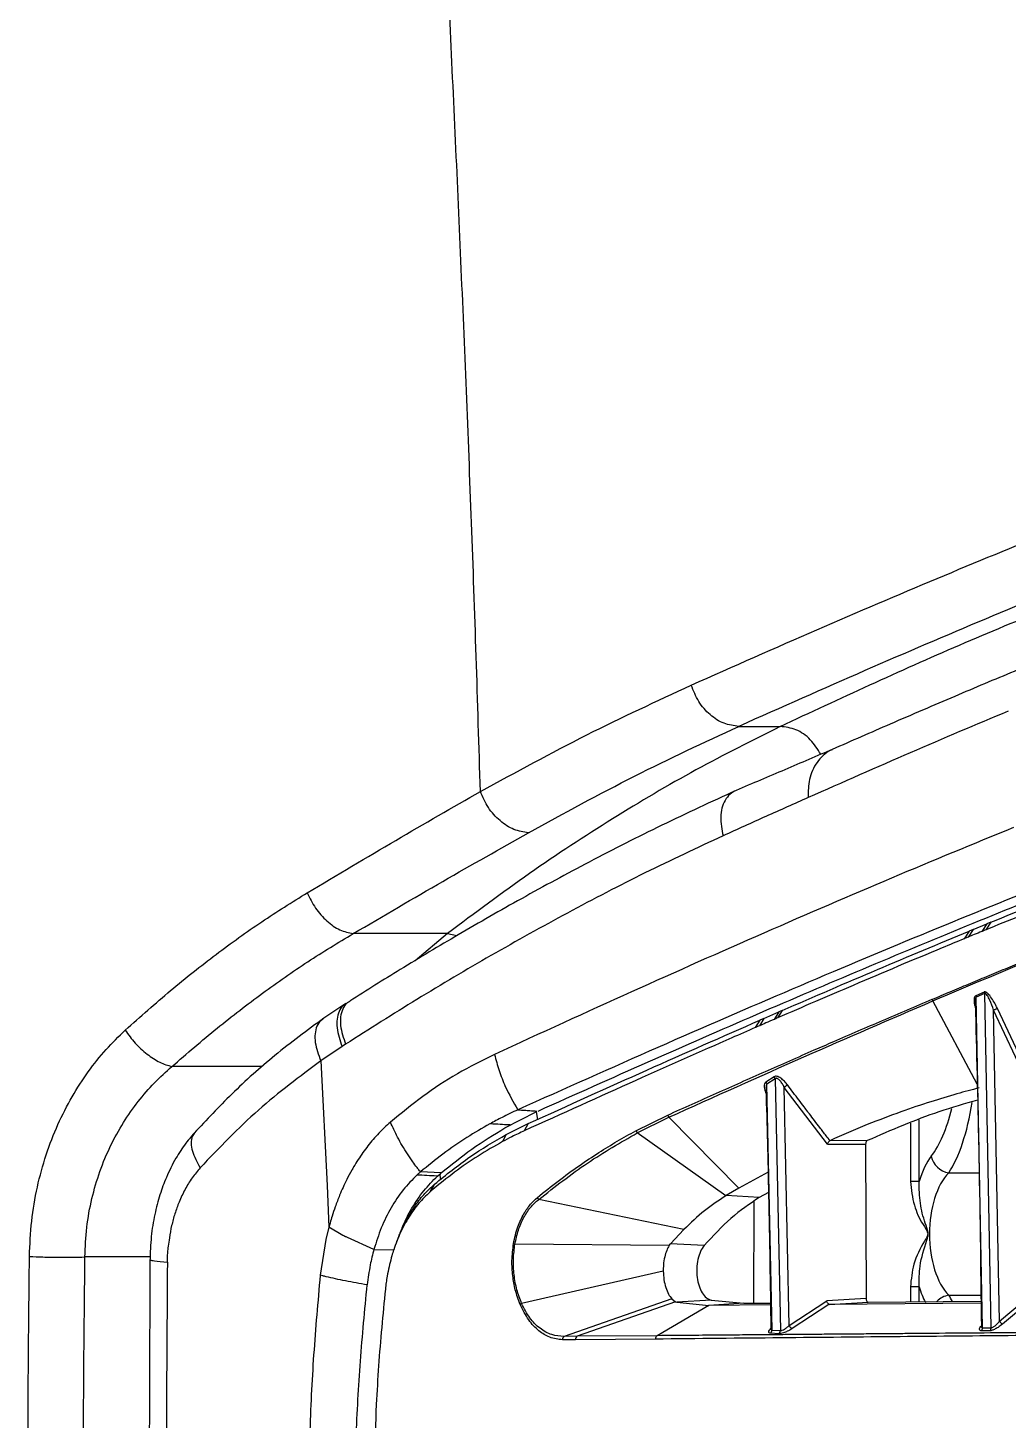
# Model space of a CAD drawing. Extents: x 939 to 1039, y 781 to 934.
# Drawn here: x 1015.39 to 1020.58, y 823.01 to 830.37 of the extents above; entities that cross this region are included whole.
import ezdxf

# ---------------------------------------------------------------- set-up
doc = ezdxf.new("R2010")
doc.units = 0
doc.header["$MEASUREMENT"] = 0
doc.layers.add('1', color=4, linetype='Continuous')

# ---------------------------------------------------------------- blocks, each defined once
blk = doc.blocks.new('Envoy')
at = {"layer": '1', "color": 3, "linetype": 'Continuous', "lineweight": 25}
for p, q in [((80.4992, 27.503), (80.7192, 27.503)), ((81.7399, 26.4281), (81.8125, 26.4579)), ((81.8125, 26.4579), (81.7858, 26.4175)), ((81.8331, 26.4664), (81.8065, 26.426)), ((81.8331, 26.4664), (81.8125, 26.4579)), ((78.9578, 26.4061), (78.4578, 26.4061)), ((78.9578, 26.4061), (78.7859, 26.2629)), ((78.9578, 26.4061), (79.008, 26.396)), ((81.7184, 26.4192), (81.692, 26.3789)), ((81.7399, 26.4281), (81.7134, 26.3877)), ((81.7399, 26.4281), (81.7184, 26.4192)), ((81.7974, 26.097), (81.7534, 26.0777)), ((81.8001, 26.0892), (81.7562, 26.0698)), ((81.8001, 26.0892), (81.8342, 24.3197)), ((78.4204, 26.0367), (78.2985, 25.9551)), ((81.7611, 25.6098), (81.5265, 26.0501)), ((81.7508, 26.0484), (81.7515, 26.036)), ((81.7895, 24.3198), (81.7562, 26.0698)), ((80.6105, 25.9481), (80.5864, 25.9087)), ((80.6328, 25.9579), (80.6086, 25.9184)), ((80.6328, 25.9579), (80.6105, 25.9481)), ((80.6328, 25.9579), (80.7107, 25.9918)), ((80.7107, 25.9918), (80.6864, 25.9523)), ((80.7283, 25.9995), (80.704, 25.9599)), ((80.7283, 25.9995), (80.7107, 25.9918)), ((81.8788, 24.3546), (81.8484, 26.0008)), ((82.0226, 25.6313), (81.8484, 26.0008)), ((82.0384, 25.65), (81.8688, 26.0091)), ((78.3999, 25.8089), (78.2873, 25.7326)), ((78.4185, 25.821), (78.3998, 25.8089)), ((78.2873, 25.7326), (78.3209, 25.0731)), ((77.9789, 25.7027), (77.499, 25.7027)), ((80.6865, 25.649), (80.643, 25.6208)), ((80.6922, 25.6381), (80.6488, 25.6097)), ((80.6754, 24.308), (80.6488, 25.6097)), ((80.6922, 25.6381), (80.7198, 24.3055)), ((80.7659, 24.3321), (80.7405, 25.5926)), ((80.9687, 25.2914), (80.7405, 25.5926)), ((79.262, 25.3776), (79.427, 25.4626)), ((79.427, 25.4626), (79.4335, 25.4224)), ((79.9555, 25.3628), (80.1239, 25.4459)), ((79.9618, 25.3511), (80.1298, 25.4341)), ((80.4996, 25.0595), (80.1298, 25.4341)), ((79.2689, 25.3427), (79.3855, 25.4007)), ((79.3855, 25.4007), (79.3642, 25.3624)), ((80.4306, 25.0185), (79.9618, 25.3511)), ((81.4077, 25.4024), (81.4077, 25.095)), ((81.4539, 25.095), (81.4539, 25.421)), ((79.2689, 25.3427), (79.2492, 25.3054)), ((80.9687, 25.2914), (81.1709, 25.2917)), ((81.1793, 25.3108), (80.982, 25.3103)), ((81.1709, 25.2917), (81.1731, 24.4749)), ((78.9237, 25.1395), (78.8152, 25.1453)), ((78.905, 25.123), (78.9186, 25.1351)), ((78.9186, 25.1351), (78.9237, 25.1395)), ((80.6543, 25.1434), (80.4996, 25.0595)), ((81.6104, 25.1398), (81.7712, 25.1398)), ((78.3208, 25.0731), (78.3299, 24.8524)), ((78.8795, 25.0716), (78.8643, 25.0385)), ((78.8735, 25.0464), (78.889, 25.08)), ((78.889, 25.08), (78.8795, 25.0716)), ((80.4996, 25.0595), (80.4327, 25.0197)), ((81.4539, 25.095), (81.4077, 25.095)), ((78.8735, 25.0464), (78.8643, 25.0385)), ((80.2086, 24.8399), (79.4404, 24.9994)), ((80.4306, 25.0185), (80.4327, 25.0197)), ((80.6078, 25.0094), (80.4327, 25.0197)), ((80.5784, 24.9909), (80.5777, 24.4503)), ((80.6569, 25.0368), (80.6078, 25.0094)), ((78.33, 24.8524), (78.3141, 24.7876)), ((78.4048, 24.8093), (78.33, 24.8524)), ((80.2086, 24.8399), (80.1381, 24.7647)), ((78.3141, 24.7876), (78.2842, 24.5984)), ((78.5686, 24.7351), (78.428, 24.7974)), ((78.6973, 24.798), (78.689, 24.7767)), ((80.1313, 24.7555), (79.3146, 24.763)), ((80.1313, 24.7555), (80.1381, 24.7647)), ((80.3165, 24.7554), (80.1381, 24.7647)), ((77.3843, 24.6949), (77.0392, 24.6949)), ((78.5686, 24.7351), (78.6721, 24.7324)), ((78.6635, 24.7015), (78.6603, 24.69)), ((80.0996, 24.6195), (79.3504, 24.4485)), ((80.1454, 24.4732), (79.5749, 24.2746)), ((80.1454, 24.4732), (80.1644, 24.4574)), ((80.3537, 24.4664), (80.1712, 24.455)), ((80.3537, 24.4664), (80.5261, 24.4499)), ((81.1731, 24.4749), (80.9649, 24.4633)), ((81.4539, 24.5376), (81.4077, 24.5376)), ((81.4077, 24.5376), (81.4077, 24.4574)), ((81.4539, 24.4578), (81.4539, 24.5376)), ((81.6104, 24.4928), (81.7807, 24.4928)), ((81.8788, 24.3546), (82.0211, 24.4725)), ((80.1644, 24.4574), (79.6439, 24.275)), ((80.3416, 24.4383), (80.0668, 24.2782)), ((80.1644, 24.4574), (80.1712, 24.455)), ((80.1712, 24.455), (80.3416, 24.4383)), ((80.526, 24.4499), (80.3416, 24.4383)), ((80.667, 24.4412), (80.3416, 24.4383)), ((80.5261, 24.4499), (80.6669, 24.4511)), ((80.7659, 24.3321), (80.9649, 24.4633)), ((80.9765, 24.4442), (80.7813, 24.3156)), ((80.9776, 24.444), (80.9765, 24.4442)), ((80.9776, 24.444), (81.1841, 24.4555)), ((81.7814, 24.4511), (80.9776, 24.444)), ((81.1841, 24.4555), (81.7812, 24.4606)), ((82.033, 24.4535), (81.8953, 24.3393)), ((81.7895, 24.3198), (81.8342, 24.3197)), ((79.6353, 24.2569), (79.5667, 24.2567)), ((79.6439, 24.275), (79.5749, 24.2746)), ((80.0582, 24.2602), (79.6353, 24.2569)), ((80.0668, 24.2782), (79.6439, 24.275)), ((80.7117, 24.2885), (80.6673, 24.291)), ((80.6692, 24.3163), (80.6697, 24.3166)), ((80.6754, 24.308), (80.7198, 24.3055)), ((81.8282, 24.3042), (81.7834, 24.3044))]:
    blk.add_line(p, q, dxfattribs=at)
for centre, radius, start, end in [((81.7765, 26.0855), 0.0239, 9.01223, 28.8794), ((81.5474, 26.0625), 0.0243, 189.22121, 210.60977), ((80.6685, 25.6327), 0.0243, 12.7009, 42.125), ((80.6252, 25.6044), 0.0243, 12.71998, 42.59283), ((80.7857, 25.5419), 0.0679, 113.65167, 131.72105), ((80.149, 25.451), 0.0256, 191.38393, 221.28169), ((79.9809, 25.3689), 0.0261, 193.52572, 223.15891), ((81.6302, 25.253), 0.1149, 192.55167, 260.08149), ((79.4596, 25.0199), 0.028, 200.764, 226.83441), ((79.3267, 24.8117), 0.0502, 247.18999, 256.01709), ((81.6314, 24.3777), 0.117, 100.32311, 135.56617), ((79.3669, 24.4168), 0.0358, 117.48409, 132.67234), ((81.7681, 24.3193), 0.0214, 315.59427, 1.32853), ((81.8129, 24.3192), 0.0214, 315.70197, 1.37832), ((81.9185, 24.381), 0.0477, 213.64655, 240.83629), ((79.5878, 24.2579), 0.0211, 127.51634, 183.12725), ((79.6561, 24.2582), 0.0208, 125.99544, 183.44203), ((80.0789, 24.2614), 0.0207, 125.79603, 183.25578), ((80.6542, 24.3077), 0.0212, 308.01396, 0.87955), ((80.6986, 24.3051), 0.0212, 308.45923, 0.83954)]:
    blk.add_arc(centre, radius, start, end, dxfattribs=at)
for centre, major_axis, ratio, start_param, end_param in [((81.4805, 25.8163), (0, 0.7667), 0.360186, 3.63155, 4.305732), ((81.3881, 25.8163), (0, 0.6667), 0.414214, 3.63155, 4.186204), ((81.609, 24.8163), (0, 0.4667), 0.414214, 0.489957, 0.930824), ((81.7014, 24.8163), (0, 0.3667), 0.527181, 0.489957, 2.651635), ((81.609, 24.8163), (0, 0.4667), 0.414214, 2.210768, 2.45781), ((81.4805, 23.8163), (0, 0.7667), 0.360186, 5.708306, 5.793228)]:
    blk.add_ellipse(centre, major_axis=major_axis, ratio=ratio, start_param=start_param, end_param=end_param, dxfattribs=at)
for points, knots in [([(79.1317, 27.1583), (79.1246, 27.3967), (79.1104, 27.8736), (79.0854, 28.5805), (79.0583, 29.2792), (79.0293, 29.9675), (78.9989, 30.6454), (78.9779, 31.0875), (78.9674, 31.3083)], [0, 0, 0, 0, 0.1672988, 0.3345496, 0.5014941, 0.6680011, 0.834232, 1, 1, 1, 1]), ([(80.2481, 27.7214), (80.4718, 27.8206), (80.9193, 28.0193), (81.5538, 28.2896), (82.1611, 28.5397), (82.7371, 28.7668), (83.2844, 28.973), (83.6218, 29.0911), (83.7906, 29.1501)], [0, 0, 0, 0, 0.166182, 0.332485, 0.499039, 0.665837, 0.832845, 1, 1, 1, 1]), ([(85.2867, 28.9786), (85.2694, 28.9741), (85.2344, 28.9652), (85.1823, 28.9512), (85.1293, 28.9368), (85.0766, 28.9222), (85.0241, 28.9075), (84.9721, 28.8926), (84.8918, 28.8694), (84.7839, 28.8373), (84.6405, 28.7933), (84.4945, 28.7471), (84.347, 28.6991), (84.2126, 28.6544), (84.0918, 28.6133), (83.9847, 28.5764), (83.8868, 28.5422), (83.7979, 28.5107), (83.7126, 28.4802), (83.6139, 28.4446), (83.4915, 28.3999), (83.3402, 28.3437), (83.1664, 28.2782), (82.9688, 28.2024), (82.7462, 28.1154), (82.5024, 28.0183), (82.2374, 27.9108), (81.9511, 27.7924), (81.6371, 27.6599), (81.3168, 27.5226), (81.0963, 27.4257), (80.9937, 27.3807)], [0, 0, 0, 0, 0.016661, 0.033749, 0.050645, 0.067231, 0.083488, 0.099427, 0.115049, 0.156379, 0.195319, 0.238562, 0.278422, 0.314901, 0.344615, 0.371631, 0.39595, 0.417573, 0.436869, 0.457793, 0.488326, 0.523229, 0.562503, 0.606147, 0.654158, 0.706537, 0.759922, 0.817188, 0.878335, 0.943369, 1, 1, 1, 1]), ([(84.0524, 28.9405), (83.8832, 28.8811), (83.5451, 28.7624), (82.9963, 28.555), (82.4187, 28.3266), (81.8095, 28.0749), (81.1728, 27.8028), (80.7237, 27.6029), (80.4992, 27.503)], [0, 0, 0, 0, 0.167157, 0.334161, 0.500955, 0.667509, 0.833814, 1, 1, 1, 1]), ([(80.7192, 27.503), (81.0348, 27.65), (81.6668, 27.9445), (82.6236, 28.3236), (83.5856, 28.6607), (84.2307, 28.8428), (84.553, 28.9338)], [0, 0, 0, 0, 0.249574, 0.499809, 0.750089, 1, 1, 1, 1]), ([(79.1317, 27.1583), (79.3203, 27.2611), (79.6978, 27.467), (80.0645, 27.6365), (80.2481, 27.7214)], [0, 0, 0, 0, 0.499457, 1, 1, 1, 1]), ([(80.4992, 27.503), (80.4731, 27.5063), (80.4207, 27.5129), (80.346, 27.5617), (80.2833, 27.6324), (80.2598, 27.6917), (80.2481, 27.7214)], [0, 0, 0, 0, 0.249999, 0.499998, 0.749997, 1, 1, 1, 1]), ([(84.6571, 27.57), (84.5767, 27.5449), (84.3353, 27.4696), (83.9015, 27.3261), (83.3434, 27.1306), (82.7486, 26.9106), (82.1232, 26.6678), (81.4693, 26.4026), (80.7871, 26.1155), (80.077, 25.808), (79.5788, 25.5851), (79.3299, 25.4737)], [0, 0, 0, 0, 0.059176, 0.177657, 0.296142, 0.414606, 0.533071, 0.649759, 0.766539, 0.883316, 1, 1, 1, 1]), ([(79.4369, 25.467), (79.6326, 25.5548), (80.0268, 25.7315), (80.599, 25.9817), (81.1613, 26.2221), (81.7099, 26.4503), (82.2462, 26.6666), (82.755, 26.8645), (83.2307, 27.0425), (83.6653, 27.1988), (84.0656, 27.3367), (84.4347, 27.4587), (84.6598, 27.5289), (84.7705, 27.5634)], [0, 0, 0, 0, 0.091503, 0.184255, 0.278388, 0.373689, 0.469634, 0.56825, 0.660208, 0.749357, 0.835644, 0.919152, 1, 1, 1, 1]), ([(81.9251, 27.5838), (81.7541, 27.5118), (81.4123, 27.3677), (81.0486, 27.2066), (80.8668, 27.1261)], [0, 0, 0, 0, 0.500085, 1, 1, 1, 1]), ([(80.7192, 27.503), (80.5701, 27.4282), (80.2717, 27.2786), (79.8295, 27.0171), (79.3905, 26.7302), (79.1023, 26.5144), (78.9578, 26.4061)], [0, 0, 0, 0, 0.249112, 0.498295, 0.748407, 1, 1, 1, 1]), ([(79.3859, 26.9401), (79.574, 27.0429), (79.9505, 27.2487), (80.3162, 27.4182), (80.4992, 27.503)], [0, 0, 0, 0, 0.49949, 1, 1, 1, 1]), ([(80.9339, 27.3553), (80.9167, 27.3826), (80.882, 27.4377), (80.8028, 27.4923), (80.7471, 27.4994), (80.7192, 27.503)], [0, 0, 0, 0, 0.3296261, 0.6648119, 1, 1, 1, 1]), ([(80.9973, 27.3824), (80.9129, 27.3463), (80.7444, 27.2741), (80.5715, 27.2008), (80.4853, 27.1642)], [0, 0, 0, 0, 0.500944, 1, 1, 1, 1]), ([(80.9943, 27.3788), (80.9906, 27.3778), (80.9719, 27.3726), (80.9449, 27.3486), (80.9126, 27.3139), (80.8887, 27.2706), (80.8675, 27.2092), (80.867, 27.1594), (80.8667, 27.1269)], [0, 0, 0, 0, 0.040665, 0.203187, 0.369106, 0.53504, 0.697585, 1, 1, 1, 1]), ([(78.2157, 26.6225), (78.3737, 26.7166), (78.6904, 26.9052), (78.9845, 27.0738), (79.1317, 27.1583)], [0, 0, 0, 0, 0.499203, 1, 1, 1, 1]), ([(80.4852, 27.1639), (80.3545, 27.1038), (80.0985, 26.9859), (79.7187, 26.7926), (79.3593, 26.5986), (79.0252, 26.4075), (78.722, 26.2263), (78.5296, 26.1053), (78.4404, 26.0493)], [0, 0, 0, 0, 0.197827, 0.387631, 0.563375, 0.725028, 0.872572, 1, 1, 1, 1]), ([(79.3859, 26.9401), (79.3603, 26.9439), (79.3093, 26.9515), (79.2344, 27.0007), (79.1701, 27.0709), (79.1445, 27.1291), (79.1317, 27.1583)], [0, 0, 0, 0, 0.250002, 0.500003, 0.749998, 1, 1, 1, 1]), ([(80.4854, 27.164), (80.4743, 27.1579), (80.4514, 27.1455), (80.4252, 27.113), (80.4084, 27.0714), (80.3996, 27.008), (80.4096, 26.9575), (80.4163, 26.924)], [0, 0, 0, 0, 0.160013, 0.328413, 0.496815, 0.66546, 1, 1, 1, 1]), ([(80.8668, 27.1261), (80.7926, 27.0931), (80.6441, 27.027), (80.4922, 26.9583), (80.4163, 26.924)], [0, 0, 0, 0, 0.499942, 1, 1, 1, 1]), ([(80.4162, 26.924), (80.2789, 26.86), (80.0075, 26.7336), (79.5972, 26.5199), (79.1943, 26.2958), (78.8025, 26.0647), (78.5444, 25.9009), (78.4185, 25.821)], [0, 0, 0, 0, 0.212679, 0.420297, 0.622339, 0.815747, 1, 1, 1, 1]), ([(78.4578, 26.4061), (78.6182, 26.5), (78.9392, 26.6879), (79.2369, 26.856), (79.3859, 26.9401)], [0, 0, 0, 0, 0.499664, 1, 1, 1, 1]), ([(81.953, 26.9676), (81.7401, 26.8801), (81.3147, 26.705), (80.6378, 26.4129), (79.9391, 26.1031), (79.45, 25.8789), (79.2064, 25.7673)], [0, 0, 0, 0, 0.251744, 0.5032197, 0.7526392, 1, 1, 1, 1]), ([(81.8331, 26.4664), (81.9884, 26.5295), (82.2983, 26.6556), (82.5917, 26.7691), (82.7381, 26.8258)], [0, 0, 0, 0, 0.500854, 1, 1, 1, 1]), ([(82.7098, 26.7847), (82.6744, 26.7711), (82.4973, 26.703), (82.1995, 26.5859), (81.9276, 26.4753), (81.8065, 26.426)], [0, 0, 0, 0, 0.121705, 0.608565, 1, 1, 1, 1]), ([(77.2524, 25.8953), (77.3322, 25.9664), (77.4913, 26.1081), (77.7325, 26.2984), (77.974, 26.4726), (78.1352, 26.5726), (78.2157, 26.6225)], [0, 0, 0, 0, 0.251957, 0.502295, 0.751569, 1, 1, 1, 1]), ([(78.2157, 26.6225), (78.2292, 26.5945), (78.2563, 26.5386), (78.3183, 26.4701), (78.3882, 26.4207), (78.4346, 26.411), (78.4578, 26.4061)], [0, 0, 0, 0, 0.25, 0.500001, 0.750004, 1, 1, 1, 1]), ([(81.5234, 26.0586), (81.5553, 26.0721), (81.6196, 26.0992), (81.716, 26.1396), (81.8133, 26.1802), (81.9113, 26.221), (82.0152, 26.264), (82.2791, 26.3729), (82.5016, 26.4623), (82.6872, 26.5369)], [0, 0, 0, 0, 0.078852, 0.158953, 0.240302, 0.322898, 0.40674, 0.504921, 1, 1, 1, 1]), ([(81.5265, 26.0501), (81.7267, 26.1348), (82.127, 26.3042), (82.5016, 26.4554), (82.6889, 26.5309)], [0, 0, 0, 0, 0.499999, 1, 1, 1, 1]), ([(77.499, 25.7027), (77.5787, 25.7715), (77.7375, 25.9086), (77.9779, 26.0927), (78.218, 26.2612), (78.378, 26.3579), (78.4578, 26.4061)], [0, 0, 0, 0, 0.252132, 0.502544, 0.751769, 1, 1, 1, 1]), ([(80.7283, 25.9995), (80.8981, 26.0728), (81.2364, 26.2189), (81.5582, 26.3526), (81.7184, 26.4192)], [0, 0, 0, 0, 0.501908, 1, 1, 1, 1]), ([(81.7134, 26.3877), (81.7105, 26.3865), (81.7033, 26.3836), (81.6962, 26.3806), (81.692, 26.3789)], [0, 0, 0, 0, 0.40938, 1, 1, 1, 1]), ([(81.7858, 26.4175), (81.7723, 26.412), (81.7482, 26.4021), (81.724, 26.3921), (81.7134, 26.3877)], [0, 0, 0, 0, 0.560145, 1, 1, 1, 1]), ([(81.8065, 26.426), (81.8036, 26.4248), (81.7967, 26.422), (81.7899, 26.4192), (81.7858, 26.4175)], [0, 0, 0, 0, 0.414184, 1, 1, 1, 1]), ([(81.692, 26.3789), (81.6535, 26.363), (81.4611, 26.2834), (81.1351, 26.1462), (80.8381, 26.0179), (80.704, 25.9599)], [0, 0, 0, 0, 0.120542, 0.602754, 1, 1, 1, 1]), ([(81.8688, 26.0091), (81.868, 26.0109), (81.8657, 26.0156), (81.8587, 26.0298), (81.8466, 26.0517), (81.8318, 26.0733), (81.8196, 26.0869), (81.8119, 26.0936), (81.8055, 26.0971), (81.8007, 26.098), (81.7985, 26.0973), (81.7974, 26.097)], [0, 0, 0, 0, 0.0463312, 0.1251585, 0.380696, 0.643799, 0.745102, 0.8308555, 0.9086595, 0.9547677, 1, 1, 1, 1]), ([(81.8484, 26.0008), (81.8423, 26.0191), (81.8332, 26.046), (81.818, 26.075), (81.8094, 26.0861), (81.8053, 26.089), (81.8034, 26.0898), (81.8016, 26.09), (81.8006, 26.0895), (81.8001, 26.0892)], [0, 0, 0, 0, 0.527639, 0.781415, 0.897559, 0.92432, 0.949951, 0.974916, 1, 1, 1, 1]), ([(78.4215, 26.0353), (78.4162, 26.0323), (78.4002, 26.0233), (78.3823, 25.9958), (78.3713, 25.955), (78.3716, 25.892), (78.3886, 25.842), (78.3998, 25.8089)], [0, 0, 0, 0, 0.091766, 0.274487, 0.457216, 0.639266, 1, 1, 1, 1]), ([(78.4412, 26.0479), (78.4358, 26.0448), (78.4197, 26.0357), (78.4017, 26.0082), (78.3905, 25.9673), (78.3905, 25.9043), (78.4074, 25.8542), (78.4186, 25.821)], [0, 0, 0, 0, 0.093819, 0.275538, 0.45727, 0.639403, 1, 1, 1, 1]), ([(80.1239, 25.4459), (80.1669, 25.4653), (80.2533, 25.5042), (80.3822, 25.5619), (80.5114, 25.6195), (80.6407, 25.6768), (80.7702, 25.7339), (80.8906, 25.7867), (81.055, 25.8583), (81.2645, 25.9487), (81.4362, 26.0216), (81.5234, 26.0586)], [0, 0, 0, 0, 0.088442, 0.177715, 0.267817, 0.358754, 0.450527, 0.543136, 0.616844, 0.80548, 1, 1, 1, 1]), ([(80.1298, 25.4341), (80.3703, 25.5425), (80.8513, 25.7593), (81.3014, 25.9532), (81.5265, 26.0501)], [0, 0, 0, 0, 0.5000015, 1, 1, 1, 1]), ([(81.7534, 26.0777), (81.7518, 26.0765), (81.7482, 26.0738), (81.7448, 26.0624), (81.7437, 26.0436), (81.7487, 26.0256), (81.7513, 26.0162)], [0, 0, 0, 0, 0.127982, 0.275297, 0.623308, 1, 1, 1, 1]), ([(81.7562, 26.0698), (81.7552, 26.0687), (81.7533, 26.0665), (81.7514, 26.0591), (81.7511, 26.0528), (81.7508, 26.0484)], [0, 0, 0, 0, 0.226713, 0.473926, 1, 1, 1, 1]), ([(81.7508, 26.036), (81.7574, 25.7837), (81.7724, 25.2128), (81.7794, 24.6418), (81.7833, 24.3231)], [0, 0, 0, 0, 0.441915, 1, 1, 1, 1]), ([(81.7534, 26.0777), (81.754, 26.0765), (81.7553, 26.0739), (81.7559, 26.0712), (81.7562, 26.0698)], [0, 0, 0, 0, 0.5000107, 1, 1, 1, 1]), ([(78.3036, 25.9587), (78.2164, 25.8947), (78.0487, 25.7717), (77.8201, 25.5664), (77.6827, 25.4202), (77.617, 25.3503)], [0, 0, 0, 0, 0.361286, 0.6947663, 1, 1, 1, 1]), ([(78.3001, 25.9543), (78.2961, 25.952), (78.2816, 25.9437), (78.2653, 25.9176), (78.2551, 25.8774), (78.2568, 25.815), (78.2752, 25.7655), (78.2873, 25.7326)], [0, 0, 0, 0, 0.07216, 0.258265, 0.444387, 0.630893, 1, 1, 1, 1]), ([(79.3855, 25.4007), (79.5962, 25.4964), (80.0153, 25.6866), (80.4128, 25.8613), (80.6105, 25.9481)], [0, 0, 0, 0, 0.5026968, 1, 1, 1, 1]), ([(80.6864, 25.9523), (80.6719, 25.946), (80.646, 25.9347), (80.62, 25.9234), (80.6086, 25.9184)], [0, 0, 0, 0, 0.560164, 1, 1, 1, 1]), ([(80.704, 25.9599), (80.7011, 25.9587), (80.6952, 25.9561), (80.6893, 25.9535), (80.6864, 25.9523)], [0, 0, 0, 0, 0.500026, 1, 1, 1, 1]), ([(81.8688, 26.0091), (81.8674, 26.0088), (81.8647, 26.008), (81.8595, 26.006), (81.854, 26.0036), (81.8503, 26.0018), (81.8484, 26.0008)], [0, 0, 0, 0, 0.2643876, 0.5024201, 0.7376885, 1, 1, 1, 1]), ([(76.7453, 24.6979), (76.7479, 24.7603), (76.7531, 24.8843), (76.7844, 25.0649), (76.8313, 25.2365), (76.8936, 25.3966), (76.9687, 25.5436), (77.0546, 25.676), (77.1487, 25.7947), (77.218, 25.862), (77.2524, 25.8953)], [0, 0, 0, 0, 0.132221, 0.263069, 0.392035, 0.518633, 0.642651, 0.764118, 0.883164, 1, 1, 1, 1]), ([(77.2524, 25.8953), (77.2691, 25.8719), (77.3027, 25.8252), (77.3674, 25.7662), (77.4356, 25.7213), (77.4778, 25.7089), (77.499, 25.7027)], [0, 0, 0, 0, 0.25, 0.499999, 0.75, 1, 1, 1, 1]), ([(80.5864, 25.9087), (80.545, 25.8906), (80.3381, 25.8001), (79.9366, 25.6221), (79.5626, 25.4524), (79.3642, 25.3624)], [0, 0, 0, 0, 0.1050181, 0.52513, 1, 1, 1, 1]), ([(80.6086, 25.9184), (80.6055, 25.9171), (80.5981, 25.9138), (80.5907, 25.9106), (80.5864, 25.9087)], [0, 0, 0, 0, 0.4153757, 1, 1, 1, 1]), ([(78.2874, 25.7326), (78.1756, 25.6496), (77.9522, 25.4835), (77.7499, 25.2725), (77.6488, 25.167)], [0, 0, 0, 0, 0.5000756, 1, 1, 1, 1]), ([(79.2064, 25.7673), (79.1407, 25.7345), (79.0122, 25.6703), (78.8281, 25.5493), (78.7127, 25.4548), (78.656, 25.4085)], [0, 0, 0, 0, 0.3479295, 0.6801742, 1, 1, 1, 1]), ([(79.2064, 25.7673), (79.2143, 25.7387), (79.2302, 25.6816), (79.2682, 25.5812), (79.3065, 25.5144), (79.3299, 25.4737)], [0, 0, 0, 0, 0.280277, 0.560806, 1, 1, 1, 1]), ([(77.0392, 24.6949), (77.0413, 24.7474), (77.0454, 24.8519), (77.0734, 25.004), (77.1159, 25.1485), (77.1725, 25.2833), (77.2408, 25.407), (77.319, 25.5184), (77.4048, 25.6182), (77.4677, 25.6747), (77.499, 25.7027)], [0, 0, 0, 0, 0.1310228, 0.2608142, 0.3890387, 0.5153186, 0.6394947, 0.7615933, 0.8817096, 1, 1, 1, 1]), ([(80.7585, 25.6041), (80.7528, 25.6111), (80.742, 25.6245), (80.7251, 25.6391), (80.7116, 25.6473), (80.7017, 25.651), (80.6929, 25.652), (80.6887, 25.65), (80.6865, 25.649)], [0, 0, 0, 0, 0.278599, 0.527593, 0.666367, 0.773058, 0.886373, 1, 1, 1, 1]), ([(80.643, 25.6208), (80.6405, 25.6181), (80.6346, 25.6118), (80.6338, 25.5941), (80.6363, 25.5759), (80.642, 25.5631), (80.644, 25.5587)], [0, 0, 0, 0, 0.204496, 0.471318, 0.820134, 1, 1, 1, 1]), ([(80.6434, 25.5814), (80.6484, 25.3949), (80.6596, 24.9732), (80.6657, 24.5514), (80.6691, 24.3162)], [0, 0, 0, 0, 0.442318, 1, 1, 1, 1]), ([(80.6488, 25.6097), (80.6475, 25.6075), (80.6446, 25.603), (80.6433, 25.5947), (80.6437, 25.5889), (80.6439, 25.5865)], [0, 0, 0, 0, 0.351572, 0.731648, 1, 1, 1, 1]), ([(80.7405, 25.5926), (80.7373, 25.5988), (80.731, 25.6109), (80.7207, 25.625), (80.7114, 25.6341), (80.7053, 25.6384), (80.7006, 25.6403), (80.6973, 25.6406), (80.6944, 25.6399), (80.6929, 25.6387), (80.6922, 25.6381)], [0, 0, 0, 0, 0.271264, 0.534586, 0.660574, 0.77946, 0.835803, 0.890449, 0.944653, 1, 1, 1, 1]), ([(80.982, 25.3103), (80.9755, 25.3188), (80.9575, 25.3423), (80.921, 25.3895), (80.8903, 25.4297), (80.8692, 25.4575), (80.86, 25.4697), (80.8424, 25.493), (80.807, 25.5397), (80.778, 25.5781), (80.7585, 25.6041)], [0, 0, 0, 0, 0.087401, 0.240293, 0.483978, 0.498267, 0.523746, 0.60829, 0.735702, 1, 1, 1, 1]), ([(81.7718, 25.5899), (81.7325, 25.5795), (81.6471, 25.557), (81.509, 25.5152), (81.3507, 25.4616), (81.1725, 25.3942), (81.0478, 25.3393), (80.982, 25.3103)], [0, 0, 0, 0, 0.147889, 0.321833, 0.521833, 0.747889, 1, 1, 1, 1]), ([(81.7632, 25.5251), (81.6949, 25.5055), (81.4987, 25.4492), (81.3054, 25.3654), (81.1793, 25.3108)], [0, 0, 0, 0, 0.347863, 1, 1, 1, 1]), ([(79.3299, 25.4737), (79.3021, 25.4608), (79.2525, 25.4378), (79.2035, 25.4112), (79.1819, 25.3995)], [0, 0, 0, 0, 0.559979, 1, 1, 1, 1]), ([(79.3299, 25.4737), (79.3384, 25.4731), (79.358, 25.4719), (79.3791, 25.4706), (79.4044, 25.469), (79.4187, 25.4682), (79.4315, 25.4674)], [0, 0, 0, 0, 0.250995, 0.579401, 0.623346, 1, 1, 1, 1]), ([(77.6239, 25.3579), (77.6066, 25.3379), (77.5689, 25.2947), (77.5166, 25.2142), (77.4708, 25.1228), (77.4339, 25.0228), (77.4066, 24.9181), (77.3873, 24.8008), (77.3846, 24.7179), (77.3833, 24.6751)], [0, 0, 0, 0, 0.116777, 0.253605, 0.410731, 0.541769, 0.683864, 0.836702, 1, 1, 1, 1]), ([(77.6218, 25.3536), (77.6163, 25.3471), (77.6037, 25.3321), (77.5994, 25.2974), (77.6077, 25.2415), (77.6324, 25.1968), (77.6488, 25.167)], [0, 0, 0, 0, 0.161561, 0.371871, 0.582734, 1, 1, 1, 1]), ([(78.656, 25.4085), (78.6455, 25.3991), (78.6244, 25.3805), (78.5941, 25.3499), (78.5649, 25.3176), (78.537, 25.2835), (78.5103, 25.2478), (78.4849, 25.2104), (78.4653, 25.179), (78.4451, 25.1439), (78.4192, 25.0951), (78.3898, 25.0303), (78.3647, 24.9649), (78.3483, 24.9157), (78.3374, 24.8795), (78.332, 24.8598), (78.33, 24.8524)], [0, 0, 0, 0, 0.072692, 0.144985, 0.216835, 0.288194, 0.35912, 0.429757, 0.500263, 0.529873, 0.614604, 0.748361, 0.841862, 0.915218, 0.968015, 1, 1, 1, 1]), ([(78.8152, 25.1452), (78.8152, 25.1452), (78.8152, 25.1452), (78.8152, 25.1453), (78.8151, 25.1454), (78.8147, 25.1459), (78.8131, 25.1478), (78.8069, 25.1553), (78.7935, 25.1722), (78.7714, 25.202), (78.7351, 25.2549), (78.6938, 25.3253), (78.668, 25.382), (78.656, 25.4085)], [0, 0, 0, 0, 0.000021, 0.000127, 0.000439, 0.001601, 0.006096, 0.023811, 0.094287, 0.212025, 0.377009, 0.709148, 1, 1, 1, 1]), ([(79.1819, 25.3995), (79.1414, 25.376), (79.0575, 25.3275), (78.9349, 25.2427), (78.8546, 25.1772), (78.8152, 25.1452)], [0, 0, 0, 0, 0.323848, 0.66923, 1, 1, 1, 1]), ([(78.9237, 25.1395), (78.9777, 25.1831), (79.0878, 25.2722), (79.2031, 25.342), (79.262, 25.3776)], [0, 0, 0, 0, 0.489258, 1, 1, 1, 1]), ([(79.2901, 25.3934), (79.2802, 25.3939), (79.2543, 25.3954), (79.2183, 25.3974), (79.1921, 25.3989), (79.1819, 25.3995)], [0, 0, 0, 0, 0.274339, 0.716821, 1, 1, 1, 1]), ([(79.3642, 25.3624), (79.3533, 25.3573), (79.3314, 25.3472), (79.293, 25.3285), (79.2657, 25.3141), (79.2492, 25.3054)], [0, 0, 0, 0, 0.284316, 0.568633, 1, 1, 1, 1]), ([(79.4334, 25.0099), (79.4699, 25.0393), (79.5432, 25.0981), (79.652, 25.1769), (79.7565, 25.2468), (79.8568, 25.3085), (79.9225, 25.3446), (79.9555, 25.3628)], [0, 0, 0, 0, 0.214251, 0.429538, 0.629104, 0.81352, 1, 1, 1, 1]), ([(79.4404, 24.9994), (79.526, 25.0663), (79.6972, 25.2001), (79.8736, 25.3008), (79.9618, 25.3511)], [0, 0, 0, 0, 0.500012, 1, 1, 1, 1]), ([(79.2492, 25.3053), (79.2059, 25.2808), (79.1201, 25.2321), (78.9946, 25.1455), (78.9139, 25.0794), (78.8735, 25.0464)], [0, 0, 0, 0, 0.337336, 0.668102, 1, 1, 1, 1]), ([(78.8891, 25.08), (78.9509, 25.1302), (79.0744, 25.2305), (79.2042, 25.3053), (79.269, 25.3427)], [0, 0, 0, 0, 0.500676, 1, 1, 1, 1]), ([(80.9687, 25.2914), (80.969, 25.2921), (80.9699, 25.2941), (80.972, 25.2981), (80.9751, 25.303), (80.9787, 25.3078), (80.9809, 25.3095), (80.982, 25.3103)], [0, 0, 0, 0, 0.090612, 0.245029, 0.500946, 0.751557, 1, 1, 1, 1]), ([(81.1793, 25.3108), (81.1781, 25.3101), (81.1758, 25.3086), (81.1731, 25.304), (81.1713, 25.2982), (81.1711, 25.2938), (81.1709, 25.2917)], [0, 0, 0, 0, 0.253754, 0.505894, 0.752412, 1, 1, 1, 1]), ([(77.6487, 25.167), (77.6341, 25.1495), (77.6051, 25.1148), (77.568, 25.0533), (77.5379, 24.9895), (77.5145, 24.925), (77.4971, 24.8615), (77.4865, 24.8032), (77.48, 24.7553), (77.4759, 24.7219), (77.4734, 24.6931), (77.4746, 24.6754), (77.4753, 24.6654)], [0, 0, 0, 0, 0.141774, 0.282084, 0.422882, 0.542442, 0.659487, 0.775382, 0.852238, 0.910185, 0.949486, 1, 1, 1, 1]), ([(78.7963, 25.1286), (78.7713, 25.1034), (78.7215, 25.0531), (78.6583, 24.9576), (78.6053, 24.8522), (78.5807, 24.7738), (78.5686, 24.7351)], [0, 0, 0, 0, 0.254351, 0.507213, 0.756703, 1, 1, 1, 1]), ([(78.8152, 25.1453), (78.8116, 25.1422), (78.8053, 25.1368), (78.799, 25.1311), (78.7963, 25.1286)], [0, 0, 0, 0, 0.56, 1, 1, 1, 1]), ([(78.9049, 25.1229), (78.9036, 25.123), (78.8674, 25.1249), (78.8312, 25.1268), (78.7963, 25.1286)], [0, 0, 0, 0, 0.035895, 1, 1, 1, 1]), ([(78.9186, 25.1351), (78.9181, 25.1292), (78.9173, 25.1184), (78.9203, 25.1092), (78.9216, 25.1051)], [0, 0, 0, 0, 0.554808, 1, 1, 1, 1]), ([(78.6983, 24.797), (78.7012, 24.8056), (78.7163, 24.8496), (78.7477, 24.9068), (78.7919, 24.976), (78.8335, 25.0279), (78.8656, 25.0585), (78.8795, 25.0716)], [0, 0, 0, 0, 0.074462, 0.380016, 0.563307, 0.812104, 1, 1, 1, 1]), ([(78.714, 24.8358), (78.7155, 24.8401), (78.73, 24.8829), (78.7691, 24.9544), (78.8308, 25.0486), (78.88, 25.098), (78.905, 25.123)], [0, 0, 0, 0, 0.03538, 0.353627, 0.672472, 1, 1, 1, 1]), ([(81.4077, 25.095), (81.4126, 25.0524), (81.4216, 24.9727), (81.4611, 24.8833), (81.4958, 24.8371), (81.5, 24.8153), (81.4955, 24.7994), (81.4634, 24.7504), (81.4205, 24.6625), (81.4119, 24.5777), (81.4077, 24.5376)], [0, 0, 0, 0, 0.2158277, 0.4038885, 0.4891397, 0.5016219, 0.514122, 0.5710153, 0.7972847, 1, 1, 1, 1]), ([(81.4539, 24.5376), (81.4542, 24.5739), (81.4549, 24.6571), (81.4818, 24.7461), (81.5006, 24.8015), (81.5027, 24.8152), (81.5002, 24.8383), (81.4786, 24.8913), (81.4559, 24.9816), (81.4546, 25.0563), (81.4539, 25.095)], [0, 0, 0, 0, 0.1920314, 0.4404423, 0.4833582, 0.4980106, 0.5127977, 0.6045167, 0.7950572, 1, 1, 1, 1]), ([(78.8643, 25.0385), (78.8445, 25.0194), (78.8047, 24.981), (78.7529, 24.9084), (78.7079, 24.8257), (78.6796, 24.7549), (78.6667, 24.7119), (78.6635, 24.7015)], [0, 0, 0, 0, 0.229, 0.462525, 0.691533, 0.92526, 1, 1, 1, 1]), ([(79.3072, 24.7654), (79.3102, 24.7808), (79.3163, 24.8116), (79.3295, 24.8532), (79.3448, 24.8908), (79.3663, 24.9323), (79.3951, 24.9746), (79.4212, 24.9987), (79.4334, 25.0099)], [0, 0, 0, 0, 0.14921, 0.299551, 0.431288, 0.563443, 0.796233, 1, 1, 1, 1]), ([(79.3146, 24.763), (79.32, 24.7879), (79.3308, 24.8378), (79.3596, 24.9032), (79.3956, 24.9597), (79.4255, 24.9862), (79.4404, 24.9994)], [0, 0, 0, 0, 0.250342, 0.500608, 0.750598, 1, 1, 1, 1]), ([(80.4306, 25.0185), (80.3926, 24.9936), (80.3161, 24.9435), (80.2445, 24.8746), (80.2086, 24.8399)], [0, 0, 0, 0, 0.497272, 1, 1, 1, 1]), ([(80.6078, 25.0094), (80.5571, 24.9754), (80.4556, 24.9074), (80.3628, 24.8061), (80.3165, 24.7554)], [0, 0, 0, 0, 0.5000005, 1, 1, 1, 1]), ([(78.428, 24.7974), (78.4236, 24.7996), (78.4158, 24.8035), (78.4082, 24.8075), (78.4048, 24.8093)], [0, 0, 0, 0, 0.559797, 1, 1, 1, 1]), ([(79.3426, 24.4431), (79.3332, 24.4687), (79.3155, 24.5168), (79.3019, 24.5964), (79.2967, 24.6795), (79.3036, 24.7356), (79.3072, 24.7654)], [0, 0, 0, 0, 0.259649, 0.487412, 0.72731, 1, 1, 1, 1]), ([(79.3504, 24.4485), (79.3413, 24.4724), (79.323, 24.5203), (79.309, 24.6006), (79.3045, 24.6829), (79.3112, 24.7363), (79.3146, 24.763)], [0, 0, 0, 0, 0.249742, 0.499728, 0.749881, 1, 1, 1, 1]), ([(76.7368, 23.3214), (76.7372, 23.5511), (76.7379, 24.0104), (76.7428, 24.4688), (76.7453, 24.6979)], [0, 0, 0, 0, 0.500082, 1, 1, 1, 1]), ([(76.7453, 24.6979), (76.7687, 24.6968), (76.8155, 24.6945), (76.8938, 24.693), (76.9715, 24.6929), (77.0166, 24.6943), (77.0392, 24.6949)], [0, 0, 0, 0, 0.250003, 0.500003, 0.749999, 1, 1, 1, 1]), ([(77.0305, 23.3214), (77.0309, 23.5506), (77.0317, 24.0089), (77.0367, 24.4663), (77.0392, 24.6949)], [0, 0, 0, 0, 0.500081, 1, 1, 1, 1]), ([(78.5686, 24.7351), (78.565, 24.7215), (78.5577, 24.6944), (78.5519, 24.6666), (78.549, 24.6527)], [0, 0, 0, 0, 0.500005, 1, 1, 1, 1]), ([(78.6603, 24.69), (78.6561, 24.6742), (78.6479, 24.6426), (78.6368, 24.5874), (78.6319, 24.5474), (78.629, 24.5242)], [0, 0, 0, 0, 0.295472, 0.590961, 1, 1, 1, 1]), ([(80.1313, 24.7555), (80.1266, 24.7469), (80.1172, 24.7295), (80.1063, 24.6944), (80.1001, 24.6569), (80.0997, 24.6308), (80.0996, 24.6195)], [0, 0, 0, 0, 0.24793, 0.498181, 0.783948, 1, 1, 1, 1]), ([(80.3165, 24.7554), (80.3094, 24.7455), (80.2954, 24.7256), (80.2819, 24.6828), (80.2756, 24.6353), (80.2777, 24.5863), (80.2878, 24.5409), (80.305, 24.5033), (80.3275, 24.476), (80.345, 24.4696), (80.3537, 24.4664)], [0, 0, 0, 0, 0.125002, 0.250001, 0.375004, 0.500002, 0.624999, 0.75, 0.874999, 1, 1, 1, 1]), ([(77.3833, 24.6797), (77.3818, 24.3795), (77.3786, 23.7737), (77.381, 22.8653), (77.3873, 22.2598), (77.3904, 21.9598)], [0, 0, 0, 0, 0.331338, 0.668678, 1, 1, 1, 1]), ([(77.4754, 24.6654), (77.4497, 24.6677), (77.4111, 24.6711), (77.3857, 24.6763), (77.3852, 24.6787), (77.3849, 24.6798)], [0, 0, 0, 0, 0.53568, 0.806474, 1, 1, 1, 1]), ([(77.4754, 24.6654), (77.4732, 24.3739), (77.4689, 23.7908), (77.471, 22.9138), (77.4779, 22.3308), (77.4814, 22.0394)], [0, 0, 0, 0, 0.333327, 0.666669, 1, 1, 1, 1]), ([(78.549, 24.6527), (78.5458, 24.6353), (78.5394, 24.6007), (78.5352, 24.5652), (78.5331, 24.5475)], [0, 0, 0, 0, 0.499989, 1, 1, 1, 1]), ([(80.0996, 24.6195), (80.1004, 24.6044), (80.102, 24.5742), (80.1123, 24.5327), (80.127, 24.497), (80.1392, 24.4811), (80.1454, 24.4732)], [0, 0, 0, 0, 0.250846, 0.501965, 0.752114, 1, 1, 1, 1]), ([(78.2842, 24.5984), (78.2717, 24.4581), (78.2467, 24.1774), (78.226, 23.752), (78.2236, 23.4677), (78.2224, 23.3255)], [0, 0, 0, 0, 0.333329, 0.666663, 1, 1, 1, 1]), ([(78.3154, 24.5906), (78.3095, 24.592), (78.299, 24.5946), (78.2887, 24.5972), (78.2842, 24.5984)], [0, 0, 0, 0, 0.560925, 1, 1, 1, 1]), ([(78.5331, 24.5475), (78.4936, 24.5542), (78.4146, 24.5678), (78.3485, 24.583), (78.3154, 24.5906)], [0, 0, 0, 0, 0.499574, 1, 1, 1, 1]), ([(78.4657, 23.3268), (78.4678, 23.4632), (78.472, 23.7361), (78.4945, 24.144), (78.5202, 24.413), (78.5331, 24.5475)], [0, 0, 0, 0, 0.333456, 0.666771, 1, 1, 1, 1]), ([(78.629, 24.5242), (78.6223, 24.4569), (78.6021, 24.2548), (78.5739, 23.8562), (78.5685, 23.5233), (78.5653, 23.3274)], [0, 0, 0, 0, 0.170504, 0.511638, 1, 1, 1, 1]), ([(81.1731, 24.4749), (81.1732, 24.4723), (81.1736, 24.4672), (81.1762, 24.4609), (81.1797, 24.4563), (81.1826, 24.4558), (81.1841, 24.4555)], [0, 0, 0, 0, 0.2465442, 0.4946217, 0.7449092, 1, 1, 1, 1]), ([(79.5667, 24.2567), (79.5439, 24.2593), (79.5005, 24.2642), (79.4394, 24.3024), (79.3843, 24.3596), (79.3568, 24.4147), (79.3426, 24.4431)], [0, 0, 0, 0, 0.261198, 0.495271, 0.739788, 1, 1, 1, 1]), ([(79.5749, 24.2746), (79.5528, 24.2761), (79.5085, 24.2791), (79.4464, 24.3141), (79.3908, 24.3696), (79.3639, 24.4222), (79.3504, 24.4485)], [0, 0, 0, 0, 0.249027, 0.498681, 0.749021, 1, 1, 1, 1]), ([(80.9765, 24.4442), (80.9756, 24.4447), (80.9737, 24.4457), (80.9705, 24.4501), (80.9673, 24.4561), (80.9657, 24.4607), (80.9649, 24.4633)], [0, 0, 0, 0, 0.240993, 0.494855, 0.716765, 1, 1, 1, 1]), ([(80.7198, 24.3055), (80.7211, 24.3055), (80.724, 24.3055), (80.7313, 24.3077), (80.7419, 24.3129), (80.7547, 24.3216), (80.7622, 24.3286), (80.7659, 24.3321)], [0, 0, 0, 0, 0.115656, 0.234733, 0.482719, 0.739842, 1, 1, 1, 1]), ([(80.7659, 24.3321), (80.7672, 24.33), (80.7697, 24.326), (80.7739, 24.321), (80.778, 24.3171), (80.7801, 24.3161), (80.7813, 24.3156)], [0, 0, 0, 0, 0.265693, 0.501569, 0.735524, 1, 1, 1, 1]), ([(81.7834, 24.3044), (81.7814, 24.3046), (81.7774, 24.305), (81.7738, 24.3087), (81.7738, 24.3156), (81.7761, 24.3227), (81.7793, 24.3272), (81.7798, 24.3279)], [0, 0, 0, 0, 0.178692, 0.365391, 0.656481, 0.947587, 1, 1, 1, 1]), ([(81.7837, 24.3292), (81.7836, 24.327), (81.7835, 24.3234), (81.7859, 24.3205), (81.7883, 24.32), (81.7895, 24.3198)], [0, 0, 0, 0, 0.441979, 0.726644, 1, 1, 1, 1]), ([(81.8953, 24.3393), (81.8876, 24.3334), (81.8738, 24.3228), (81.8534, 24.3115), (81.838, 24.3053), (81.8312, 24.3046), (81.8282, 24.3042)], [0, 0, 0, 0, 0.343024, 0.612855, 0.825424, 1, 1, 1, 1]), ([(81.8342, 24.3197), (81.8357, 24.3199), (81.8386, 24.3202), (81.846, 24.3237), (81.8563, 24.3308), (81.8684, 24.3419), (81.8753, 24.3503), (81.8788, 24.3546)], [0, 0, 0, 0, 0.112791, 0.230201, 0.477722, 0.7366, 1, 1, 1, 1]), ([(84.6337, 24.2986), (84.476, 24.2973), (84.1606, 24.2948), (83.6471, 24.2912), (83.1092, 24.2875), (82.5483, 24.283), (81.9658, 24.2786), (81.3581, 24.2731), (80.7264, 24.2668), (80.2809, 24.2624), (80.0582, 24.2602)], [0, 0, 0, 0, 0.124988, 0.249985, 0.374989, 0.499998, 0.625005, 0.750009, 0.875008, 1, 1, 1, 1]), ([(84.6461, 24.3177), (84.6203, 24.3175), (84.5663, 24.317), (84.4802, 24.3162), (84.3852, 24.3153), (84.281, 24.3144), (84.1674, 24.3133), (84.0379, 24.3122), (83.9047, 24.311), (83.7708, 24.3098), (83.6459, 24.3087), (83.5233, 24.3077), (83.4199, 24.3067), (83.3347, 24.306), (83.2633, 24.3053), (83.1873, 24.3047), (83.1066, 24.3039), (83.0212, 24.3031), (82.891, 24.3019), (82.7173, 24.3002), (82.4866, 24.2982), (82.238, 24.296), (81.97, 24.2938), (81.6987, 24.2916), (81.4852, 24.2899), (81.3312, 24.2886), (81.2348, 24.2878), (81.1348, 24.2869), (81.0312, 24.2861), (80.9239, 24.2852), (80.8355, 24.2845), (80.7673, 24.2839), (80.7095, 24.2834), (80.6323, 24.2828), (80.5272, 24.282), (80.3971, 24.2809), (80.2414, 24.2796), (80.1277, 24.2787), (80.0668, 24.2782)], [0, 0, 0, 0, 0.020725, 0.043459, 0.068203, 0.094957, 0.123719, 0.154491, 0.191833, 0.221797, 0.251605, 0.281257, 0.308509, 0.323986, 0.340419, 0.357809, 0.376156, 0.395459, 0.415718, 0.463883, 0.511317, 0.567457, 0.624789, 0.681766, 0.736941, 0.755717, 0.775071, 0.795005, 0.815518, 0.83661, 0.858281, 0.867297, 0.876345, 0.891857, 0.911979, 0.93671, 0.96605, 1, 1, 1, 1]), ([(80.6673, 24.291), (80.6643, 24.2916), (80.6586, 24.2927), (80.6572, 24.2988), (80.6598, 24.3064), (80.6666, 24.3131), (80.6697, 24.3162)], [0, 0, 0, 0, 0.254075, 0.481658, 0.757638, 1, 1, 1, 1]), ([(80.6696, 24.3162), (80.6695, 24.3144), (80.6694, 24.3113), (80.6719, 24.3088), (80.6742, 24.3082), (80.6754, 24.308)], [0, 0, 0, 0, 0.445997, 0.727748, 1, 1, 1, 1]), ([(80.7813, 24.3156), (80.7773, 24.3131), (80.7693, 24.3081), (80.7539, 24.3001), (80.7372, 24.2932), (80.7215, 24.2889), (80.7148, 24.2886), (80.7117, 24.2885)], [0, 0, 0, 0, 0.172007, 0.342237, 0.61262, 0.825675, 1, 1, 1, 1])]:
    blk.add_open_spline(points, degree=3, knots=knots, dxfattribs=at)

msp = doc.modelspace()

# ---------------------------------------------------------------- block references
at = {"layer": '1'}
msp.add_blockref('Envoy', (938.6538, 799.1744), dxfattribs=at)

doc.saveas('drawing.dxf')
